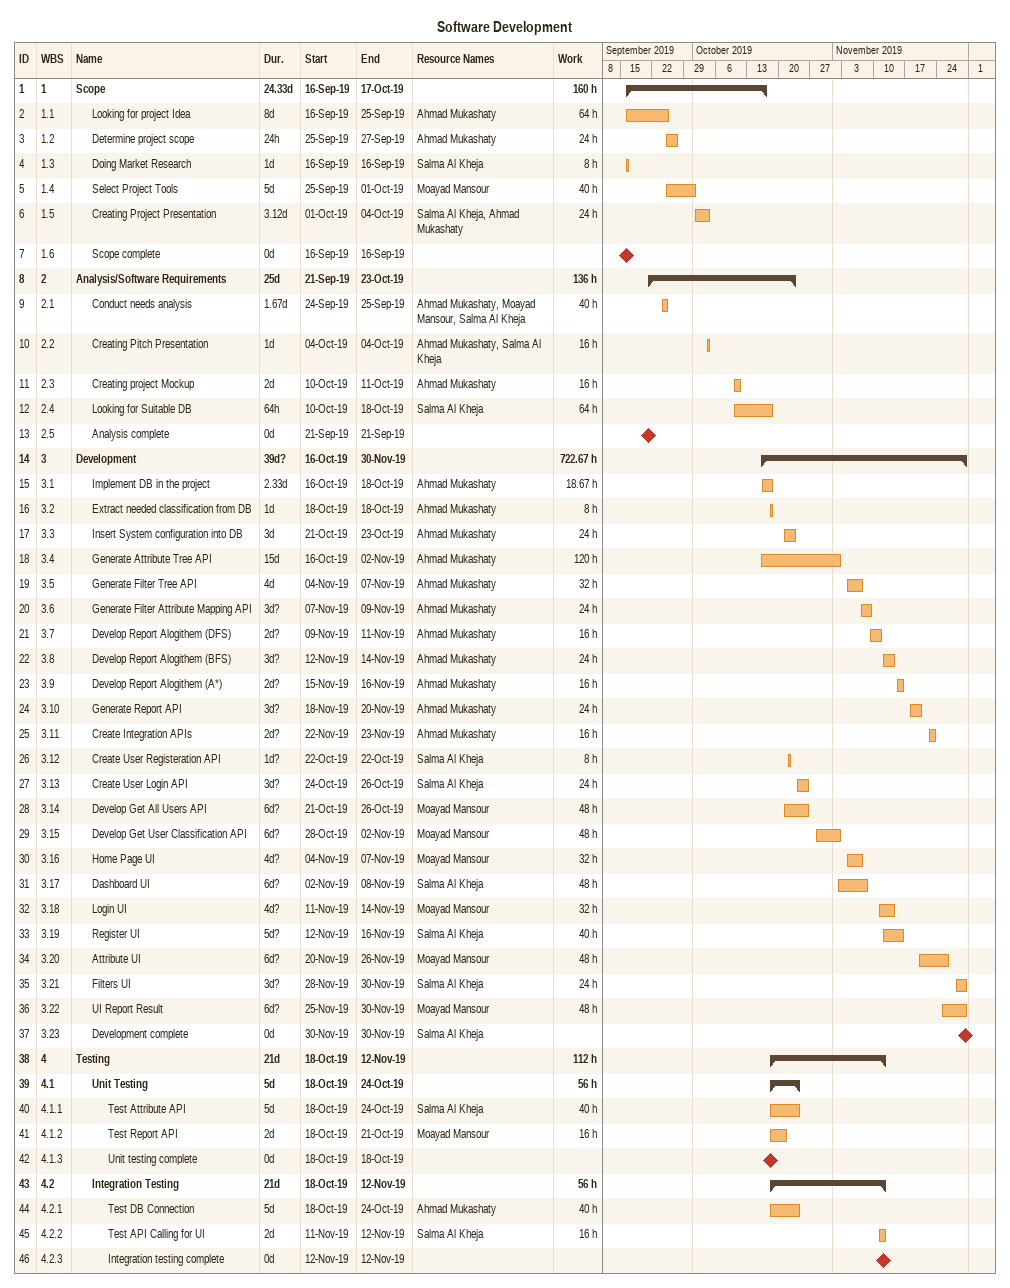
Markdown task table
Software Development

| ID | WBS | Task | Duration | Start | Finish | Resources | Work (h) |
|---|---|---|---|---|---|---|---|
| 1 | 1 | **Scope** | 24.33d | 2019-09-16 | 2019-10-17 |  | 160 |
| 2 | 1.1 | Looking for project Idea | 8d | 2019-09-16 | 2019-09-25 | Ahmad Mukashaty | 64 |
| 3 | 1.2 | Determine project scope | 24h | 2019-09-25 | 2019-09-27 | Ahmad Mukashaty | 24 |
| 4 | 1.3 | Doing Market Research | 1d | 2019-09-16 | 2019-09-16 | Salma Al Kheja | 8 |
| 5 | 1.4 | Select Project Tools | 5d | 2019-09-25 | 2019-10-01 | Moayad Mansour | 40 |
| 6 | 1.5 | Creating Project Presentation | 3.12d | 2019-10-01 | 2019-10-04 | Salma Al Kheja, Ahmad Mukashaty | 24 |
| 7 | 1.6 | Scope complete | 0d | 2019-09-16 | 2019-09-16 |  |  |
| 8 | 2 | **Analysis/Software Requirements** | 25d | 2019-09-21 | 2019-10-23 |  | 136 |
| 9 | 2.1 | Conduct needs analysis | 1.67d | 2019-09-24 | 2019-09-25 | Ahmad Mukashaty, Moayad Mansour, Salma Al Kheja | 40 |
| 10 | 2.2 | Creating Pitch Presentation | 1d | 2019-10-04 | 2019-10-04 | Ahmad Mukashaty, Salma Al Kheja | 16 |
| 11 | 2.3 | Creating project Mockup | 2d | 2019-10-10 | 2019-10-11 | Ahmad Mukashaty | 16 |
| 12 | 2.4 | Looking for Suitable DB | 64h | 2019-10-10 | 2019-10-18 | Salma Al Kheja | 64 |
| 13 | 2.5 | Analysis complete | 0d | 2019-09-21 | 2019-09-21 |  |  |
| 14 | 3 | **Development** | 39d? | 2019-10-16 | 2019-11-30 |  | 722.67 |
| 15 | 3.1 | Implement DB in the project | 2.33d | 2019-10-16 | 2019-10-18 | Ahmad Mukashaty | 18.67 |
| 16 | 3.2 | Extract needed classification from DB | 1d | 2019-10-18 | 2019-10-18 | Ahmad Mukashaty | 8 |
| 17 | 3.3 | Insert System configuration into DB | 3d | 2019-10-21 | 2019-10-23 | Ahmad Mukashaty | 24 |
| 18 | 3.4 | Generate Attribute Tree API | 15d | 2019-10-16 | 2019-11-02 | Ahmad Mukashaty | 120 |
| 19 | 3.5 | Generate Filter Tree API | 4d | 2019-11-04 | 2019-11-07 | Ahmad Mukashaty | 32 |
| 20 | 3.6 | Generate Filter Attribute Mapping API | 3d? | 2019-11-07 | 2019-11-09 | Ahmad Mukashaty | 24 |
| 21 | 3.7 | Develop Report Alogithem (DFS) | 2d? | 2019-11-09 | 2019-11-11 | Ahmad Mukashaty | 16 |
| 22 | 3.8 | Develop Report Alogithem (BFS) | 3d? | 2019-11-12 | 2019-11-14 | Ahmad Mukashaty | 24 |
| 23 | 3.9 | Develop Report Alogithem (A*) | 2d? | 2019-11-15 | 2019-11-16 | Ahmad Mukashaty | 16 |
| 24 | 3.10 | Generate Report API | 3d? | 2019-11-18 | 2019-11-20 | Ahmad Mukashaty | 24 |
| 25 | 3.11 | Create Integration APIs | 2d? | 2019-11-22 | 2019-11-23 | Ahmad Mukashaty | 16 |
| 26 | 3.12 | Create User Registeration API | 1d? | 2019-10-22 | 2019-10-22 | Salma Al Kheja | 8 |
| 27 | 3.13 | Create User Login API | 3d? | 2019-10-24 | 2019-10-26 | Salma Al Kheja | 24 |
| 28 | 3.14 | Develop Get All Users API | 6d? | 2019-10-21 | 2019-10-26 | Moayad Mansour | 48 |
| 29 | 3.15 | Develop Get User Classification API | 6d? | 2019-10-28 | 2019-11-02 | Moayad Mansour | 48 |
| 30 | 3.16 | Home Page UI | 4d? | 2019-11-04 | 2019-11-07 | Moayad Mansour | 32 |
| 31 | 3.17 | Dashboard UI | 6d? | 2019-11-02 | 2019-11-08 | Salma Al Kheja | 48 |
| 32 | 3.18 | Login UI | 4d? | 2019-11-11 | 2019-11-14 | Moayad Mansour | 32 |
| 33 | 3.19 | Register UI | 5d? | 2019-11-12 | 2019-11-16 | Salma Al Kheja | 40 |
| 34 | 3.20 | Attribute UI | 6d? | 2019-11-20 | 2019-11-26 | Moayad Mansour | 48 |
| 35 | 3.21 | Filters UI | 3d? | 2019-11-28 | 2019-11-30 | Salma Al Kheja | 24 |
| 36 | 3.22 | UI Report Result | 6d? | 2019-11-25 | 2019-11-30 | Moayad Mansour | 48 |
| 37 | 3.23 | Development complete | 0d | 2019-11-30 | 2019-11-30 | Salma Al Kheja |  |
| 38 | 4 | **Testing** | 21d | 2019-10-18 | 2019-11-12 |  | 112 |
| 39 | 4.1 | **Unit Testing** | 5d | 2019-10-18 | 2019-10-24 |  | 56 |
| 40 | 4.1.1 | Test Attribute API | 5d | 2019-10-18 | 2019-10-24 | Salma Al Kheja | 40 |
| 41 | 4.1.2 | Test Report API | 2d | 2019-10-18 | 2019-10-21 | Moayad Mansour | 16 |
| 42 | 4.1.3 | Unit testing complete | 0d | 2019-10-18 | 2019-10-18 |  |  |
| 43 | 4.2 | **Integration Testing** | 21d | 2019-10-18 | 2019-11-12 |  | 56 |
| 44 | 4.2.1 | Test DB Connection | 5d | 2019-10-18 | 2019-10-24 | Ahmad Mukashaty | 40 |
| 45 | 4.2.2 | Test API Calling for UI | 2d | 2019-11-11 | 2019-11-12 | Salma Al Kheja | 16 |
| 46 | 4.2.3 | Integration testing complete | 0d | 2019-11-12 | 2019-11-12 |  |  |
